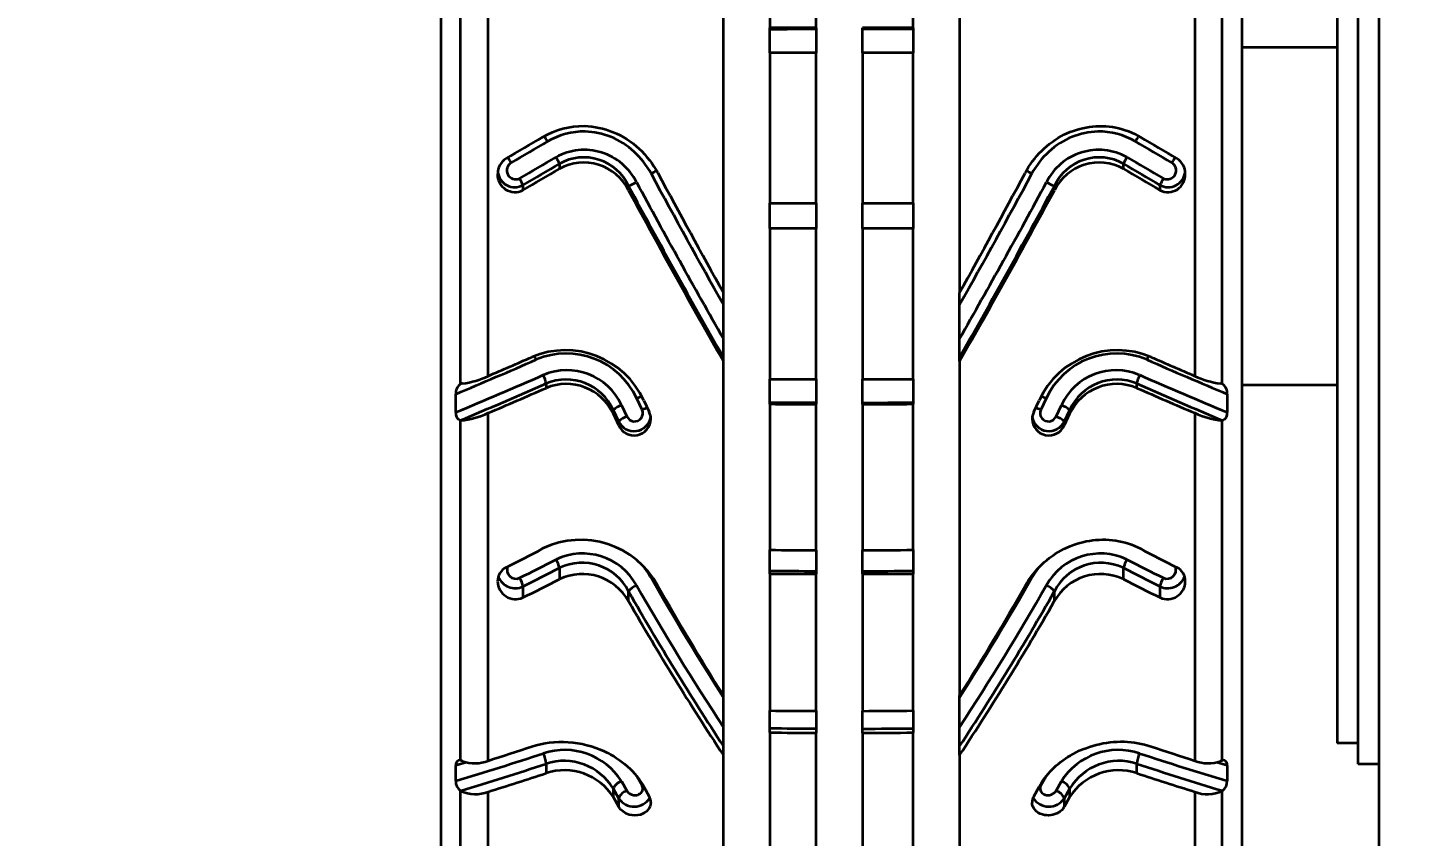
# Model space of a CAD drawing. Header units: millimetres. Extents: x 3171 to 3496, y 686 to 979.
# Drawn here: x 3204.25 to 3237.19, y 779.35 to 798.52 of the extents above; entities that cross this region are included whole.
import ezdxf

# ---------------------------------------------------------------- set-up
doc = ezdxf.new("R2010")
doc.units = ezdxf.units.MM
doc.header["$LTSCALE"] = 0.5
doc.layers.add('波浪线', color=3, linetype='Continuous', lineweight=18)
doc.layers.add('粗实线', color=7, linetype='Continuous', lineweight=35)
doc.styles.add('数字和字母', font='romans.shx')
doc.dimstyles.new('轮趣标注1比1', dxfattribs={"dimscale": 1.5, "dimtxt": 2.5, "dimasz": 2.5, "dimexe": 1.25, "dimexo": 0.5, "dimtad": 1, "dimdec": 1, "dimdsep": 46, "dimtxsty": '数字和字母', "dimcen": 2.5, "dimadec": 0, "dimazin": 2, "dimtfac": 1, "dimtmove": 0, "dimatfit": 3, "dimfxl": 1, "dimtolj": 1, "dimarcsym": 0})

# ---------------------------------------------------------------- blocks, each defined once
blk = doc.blocks.new('*D50')
at = {"layer": 'Defpoints', "color": 0}
for p in [(3246.29, 914.557), (3197.809, 770.557), (3241.29, 770.557)]:
    blk.add_point(p, dxfattribs=at)
at = {"layer": '波浪线', "color": 0, "lineweight": -2}
for p, q in [((3245.54, 914.557), (3195.934, 914.557)), ((3197.809, 910.807), (3197.809, 774.307)), ((3240.54, 770.557), (3195.934, 770.557))]:
    blk.add_line(p, q, dxfattribs=at)
at = {"layer": '波浪线', "color": 0}
for points in [[(3198.434, 910.807), (3197.184, 910.807), (3197.809, 914.557)], [(3197.184, 774.307), (3198.434, 774.307), (3197.809, 770.557)]]:
    blk.add_solid(points, dxfattribs=at)
at = {"layer": '波浪线', "color": 0, "insert": (3194.996, 842.557), "char_height": 3.75, "attachment_point": 5, "rotation": 90, "style": '数字和字母'}
blk.add_mtext('\\A1;144', dxfattribs=at)

msp = doc.modelspace()

# ---------------------------------------------------------------- linework, layer by layer
at = {"layer": '粗实线'}
for p, q in [((3236.29, 775.557), (3236.29, 904.557)), ((3233.04, 772.48), (3233.04, 815.63)), ((3214.04, 813.371), (3214.04, 772.48)), ((3235.79, 781.055), (3235.79, 807.055)), ((3235.29, 806.555), (3235.29, 781.555)), ((3221.84, 801.975), (3221.84, 798.515)), ((3222.94, 798.518), (3222.94, 801.981)), ((3225.24, 798.515), (3225.24, 801.975)), ((3220.74, 792.237), (3220.74, 800.551)), ((3226.34, 800.551), (3226.34, 792.237)), ((3215.164, 790.26), (3215.164, 799.173)), ((3231.916, 799.173), (3231.916, 790.26)), ((3214.511, 790.073), (3214.511, 798.831)), ((3221.84, 798.48), (3221.84, 798.515)), ((3222.94, 798.518), (3222.94, 798.483)), ((3224.04, 798.484), (3224.04, 798.518)), ((3225.24, 798.515), (3225.24, 798.482)), ((3232.569, 790.073), (3232.569, 798.832)), ((3221.84, 797.924), (3221.84, 798.48)), ((3222.94, 798.483), (3222.94, 797.927)), ((3224.04, 797.927), (3224.04, 798.484)), ((3225.24, 798.482), (3225.24, 797.924)), ((3221.84, 797.924), (3221.84, 794.356)), ((3222.94, 794.356), (3222.94, 797.927)), ((3224.04, 797.927), (3224.04, 794.356)), ((3225.24, 794.356), (3225.24, 797.924)), ((3233.04, 798.055), (3235.29, 798.055)), ((3216.854, 795.296), (3216.854, 795.172)), ((3230.226, 795.172), (3230.226, 795.296)), ((3215.988, 794.788), (3215.988, 794.667)), ((3218.494, 794.664), (3218.494, 794.77)), ((3228.586, 794.77), (3228.586, 794.664)), ((3231.092, 794.667), (3231.092, 794.788)), ((3221.84, 794.356), (3222.94, 794.356)), ((3221.84, 793.756), (3221.84, 794.356)), ((3222.94, 794.356), (3222.94, 793.756)), ((3224.04, 794.356), (3225.24, 794.356)), ((3224.04, 793.756), (3224.04, 794.356)), ((3225.24, 794.356), (3225.24, 793.756)), ((3222.94, 793.756), (3221.84, 793.756)), ((3221.84, 793.756), (3221.84, 790.187)), ((3222.94, 790.185), (3222.94, 793.756)), ((3225.24, 793.756), (3224.04, 793.756)), ((3224.04, 793.756), (3224.04, 790.184)), ((3225.24, 790.187), (3225.24, 793.756)), ((3220.74, 791.954), (3220.74, 792.237)), ((3220.74, 791.148), (3220.74, 791.954)), ((3226.34, 791.954), (3226.34, 792.237)), ((3226.34, 791.148), (3226.34, 791.954)), ((3220.74, 790.711), (3220.74, 791.148)), ((3226.34, 790.711), (3226.34, 791.148)), ((3220.74, 790.613), (3220.74, 790.711)), ((3220.74, 782.682), (3220.74, 790.613)), ((3226.34, 790.613), (3226.34, 790.711)), ((3226.34, 790.613), (3226.34, 782.682)), ((3216.536, 790.08), (3216.536, 789.975)), ((3221.84, 789.632), (3221.84, 790.187)), ((3222.94, 790.185), (3222.94, 789.629)), ((3224.04, 789.628), (3224.04, 790.184)), ((3225.24, 790.187), (3225.24, 789.63)), ((3230.543, 789.975), (3230.543, 790.08)), ((3233.04, 790.055), (3235.29, 790.055)), ((3214.394, 789.399), (3214.394, 789.832)), ((3218.814, 789.461), (3218.688, 789.73)), ((3218.856, 789.679), (3218.983, 789.408)), ((3221.84, 789.597), (3221.84, 789.632)), ((3222.94, 789.629), (3222.94, 789.594)), ((3224.04, 789.594), (3224.04, 789.628)), ((3225.24, 789.63), (3225.24, 789.597)), ((3228.097, 789.408), (3228.224, 789.679)), ((3228.392, 789.73), (3228.266, 789.461)), ((3232.686, 789.832), (3232.686, 789.399)), ((3215.164, 781.138), (3215.164, 789.384)), ((3218.258, 789.182), (3218.131, 789.453)), ((3218.131, 789.36), (3218.131, 789.453)), ((3218.258, 789.089), (3218.131, 789.36)), ((3218.326, 789.571), (3218.453, 789.303)), ((3221.84, 789.597), (3221.84, 786.136)), ((3222.94, 786.131), (3222.94, 789.594)), ((3224.04, 789.594), (3224.04, 786.131)), ((3225.24, 786.136), (3225.24, 789.597)), ((3228.627, 789.303), (3228.754, 789.571)), ((3228.949, 789.453), (3228.822, 789.182)), ((3228.949, 789.36), (3228.822, 789.089)), ((3228.949, 789.453), (3228.949, 789.36)), ((3231.916, 789.384), (3231.916, 781.138)), ((3214.511, 781.144), (3214.511, 789.208)), ((3218.258, 789.089), (3218.258, 789.182)), ((3228.822, 789.182), (3228.822, 789.089)), ((3232.569, 781.144), (3232.569, 789.208)), ((3221.84, 785.643), (3221.84, 786.136)), ((3222.94, 786.131), (3222.94, 785.636)), ((3224.04, 785.635), (3224.04, 786.131)), ((3225.24, 786.136), (3225.24, 785.639)), ((3216.854, 785.71), (3216.854, 785.443)), ((3230.226, 785.443), (3230.226, 785.71)), ((3219.052, 785.492), (3219.025, 785.48)), ((3221.84, 785.573), (3221.84, 785.643)), ((3221.84, 785.573), (3221.84, 782.326)), ((3222.94, 785.636), (3222.94, 785.567)), ((3222.94, 782.318), (3222.94, 785.567)), ((3224.04, 785.567), (3224.04, 785.635)), ((3224.04, 785.567), (3224.04, 782.317)), ((3225.24, 785.639), (3225.24, 785.573)), ((3225.24, 782.326), (3225.24, 785.573)), ((3228.055, 785.48), (3228.028, 785.492)), ((3215.988, 785.27), (3215.988, 785.007)), ((3218.494, 784.92), (3218.494, 785.15)), ((3228.586, 785.15), (3228.586, 784.92)), ((3231.092, 785.007), (3231.092, 785.27)), ((3220.74, 782.637), (3220.74, 782.682)), ((3220.74, 781.936), (3220.74, 782.637)), ((3226.34, 782.637), (3226.34, 782.682)), ((3226.34, 781.936), (3226.34, 782.637)), ((3221.84, 781.91), (3221.84, 782.326)), ((3222.94, 782.318), (3222.94, 781.899)), ((3224.04, 781.897), (3224.04, 782.317)), ((3225.24, 782.326), (3225.24, 781.904)), ((3220.74, 781.483), (3220.74, 781.936)), ((3221.84, 781.806), (3221.84, 781.91)), ((3221.84, 781.806), (3221.84, 778.872)), ((3222.94, 781.899), (3222.94, 781.798)), ((3222.94, 778.861), (3222.94, 781.798)), ((3224.04, 781.798), (3224.04, 781.897)), ((3224.04, 781.798), (3224.04, 778.861)), ((3225.24, 781.904), (3225.24, 781.806)), ((3225.24, 778.872), (3225.24, 781.806)), ((3226.34, 781.483), (3226.34, 781.936)), ((3220.74, 781.271), (3220.74, 781.483)), ((3226.34, 781.271), (3226.34, 781.483)), ((3235.79, 781.555), (3235.29, 781.555)), ((3214.641, 781.097), (3214.394, 781.022)), ((3216.536, 781.067), (3216.536, 780.841)), ((3220.74, 775.093), (3220.74, 781.271)), ((3226.34, 781.271), (3226.34, 775.093)), ((3230.543, 780.841), (3230.543, 781.067)), ((3232.686, 781.022), (3232.438, 781.097)), ((3236.29, 781.055), (3235.79, 781.055)), ((3214.394, 780.662), (3214.394, 781.022)), ((3218.814, 780.545), (3218.691, 780.766)), ((3228.389, 780.767), (3228.266, 780.545)), ((3232.686, 781.022), (3232.686, 780.662)), ((3214.511, 774.448), (3214.511, 780.422)), ((3215.164, 774.25), (3215.164, 780.403)), ((3218.131, 780.272), (3218.131, 780.473)), ((3218.258, 780.244), (3218.131, 780.473)), ((3218.326, 780.65), (3218.453, 780.423)), ((3218.838, 780.552), (3218.814, 780.545)), ((3218.856, 780.519), (3218.983, 780.289)), ((3228.097, 780.289), (3228.224, 780.519)), ((3228.266, 780.545), (3228.242, 780.552)), ((3228.627, 780.423), (3228.754, 780.65)), ((3228.949, 780.473), (3228.822, 780.244)), ((3228.949, 780.473), (3228.949, 780.272)), ((3231.916, 780.403), (3231.916, 774.25)), ((3232.569, 774.448), (3232.569, 780.423)), ((3218.258, 780.044), (3218.131, 780.272)), ((3218.258, 780.044), (3218.258, 780.244)), ((3228.949, 780.272), (3228.822, 780.044)), ((3228.822, 780.244), (3228.822, 780.044))]:
    msp.add_line(p, q, dxfattribs=at)
for centre, radius, start, end in [((3223.54, 356.42), 442.098, 90.07773, 90.22029), ((3223.54, 356.408), 442.11, 89.77971, 89.93523), ((3223.799, 357.611), 440.873, 90.11162, 90.25458), ((3223.799, 357.471), 441.013, 89.81284, 89.96874), ((3223.54, 355.83), 442.098, 90.07773, 90.22029), ((3223.54, 355.818), 442.11, 89.77971, 89.93523), ((3129.856, 942.178), 169.966, 300.29214, 300.63083), ((3212.961, 793.715), 4.182, 30.2789, 32.3272), ((3234.119, 793.715), 4.183, 147.673, 149.7211), ((3317.224, 942.178), 169.966, 239.36917, 239.70786), ((3131.326, 940.695), 168.091, 300.13267, 300.47368), ((3217.444, 794.243), 1.38, 26.4576, 119.1465), ((3229.636, 794.243), 1.38, 60.8535, 153.5424), ((3315.754, 940.695), 168.091, 239.52632, 239.86733), ((3215.806, 795.062), 0.417, 121.3823, 180.8963), ((3215.818, 795.137), 0.212, 120.9741, 295.2568), ((3213.351, 793.968), 2.717, 29.8015, 32.9024), ((3131.255, 941.347), 169.114, 300.03761, 300.37623), ((3130.635, 941.531), 169.761, 300.18465, 300.52338), ((3215.361, 794.59), 1.652, 25.2915, 31.3118), ((3217.429, 794.269), 1.176, 25.1888, 119.2395), ((3217.432, 794.138), 1.184, 26.3243, 119.1974), ((3229.651, 794.269), 1.176, 60.7605, 154.8112), ((3229.648, 794.139), 1.184, 60.7993, 153.6789), ((3231.719, 794.59), 1.652, 148.6882, 154.7085), ((3316.445, 941.531), 169.761, 239.47662, 239.81535), ((3315.825, 941.347), 169.114, 239.62377, 239.96239), ((3231.262, 795.137), 0.212, 244.7432, 59.0259), ((3233.729, 793.968), 2.717, 147.0976, 150.1985), ((3231.274, 795.062), 0.417, 359.1061, 58.6139), ((3215.8, 795.034), 0.413, 177.0146, 297.0643), ((3215.794, 795.144), 0.405, 185.8169, 298.6547), ((3214.923, 794.344), 1.154, 22.6127, 31.3695), ((3129.724, 943.443), 171.976, 300.10611, 300.4402), ((3218.049, 796.898), 2.079, 297.9892, 302.0491), ((3376.908, 880.155), 179.354, 208.32308, 209.45707), ((3380.372, 881.483), 182.885, 208.19479, 209.20829), ((3066.481, 881.607), 183.144, 330.79243, 331.80449), ((3070.172, 880.155), 179.354, 330.54293, 331.67692), ((3229.03, 796.898), 2.079, 237.9508, 242.0109), ((3317.355, 943.443), 171.976, 239.5598, 239.89389), ((3231.286, 795.144), 0.405, 241.3455, 354.2004), ((3231.279, 795.034), 0.413, 242.9324, 2.9911), ((3232.157, 794.344), 1.154, 148.6305, 157.3873), ((3218.073, 795.896), 1.203, 290.4792, 300.2967), ((3378.057, 880.436), 181.106, 208.23052, 209.69812), ((3379.958, 881.571), 183.368, 208.29116, 209.73836), ((3376.785, 880.249), 179.692, 208.37285, 209.72593), ((3070.294, 880.249), 179.692, 330.27407, 331.62715), ((3069.023, 880.436), 181.106, 330.30188, 331.76948), ((3067.122, 881.571), 183.368, 330.26164, 331.70884), ((3229.007, 795.896), 1.203, 239.7033, 249.5208), ((3142.427, 960.402), 185.131, 292.87581, 293.51814), ((3140.701, 962.906), 188.019, 293.33074, 293.67446), ((3216.996, 788.824), 2.048, 24.6947, 112.9125), ((3215.291, 790.194), 1.109, 24.2667, 29.2408), ((3217.017, 788.951), 1.843, 25.004, 112.8388), ((3230.084, 788.824), 2.048, 67.0867, 155.3061), ((3230.063, 788.951), 1.843, 67.1612, 154.996), ((3231.789, 790.194), 1.109, 150.7603, 155.7331), ((3304.653, 960.402), 185.131, 246.48186, 247.12419), ((3306.379, 962.906), 188.019, 246.32554, 246.66926), ((3142.913, 959.914), 184.891, 292.74378, 293.44325), ((3217.027, 788.962), 1.435, 25.1252, 112.812), ((3215.895, 789.986), 0.648, 8.3104, 27.4131), ((3230.053, 788.962), 1.435, 67.188, 154.8748), ((3231.185, 789.986), 0.648, 152.5869, 171.6896), ((3304.167, 959.914), 184.891, 246.55675, 247.25622), ((3214.647, 789.858), 0.254, 122.4884, 185.9079), ((3142.197, 960.463), 185.894, 292.89181, 293.57193), ((3214.565, 789.941), 0.142, 93.4251, 112.1388), ((3214.288, 792.131), 2.066, 277.4646, 295.0914), ((3141.604, 962.087), 187.716, 293.07074, 293.52685), ((3217.01, 788.943), 1.232, 24.4368, 112.6092), ((3217.015, 788.841), 1.231, 24.9333, 112.8613), ((3223.54, 1232.417), 442.232, 269.77978, 269.92229), ((3223.54, 1232.429), 442.244, 270.06475, 270.22022), ((3230.07, 788.943), 1.232, 67.3908, 155.5632), ((3230.065, 788.841), 1.231, 67.1381, 155.0673), ((3304.883, 960.465), 185.897, 246.42807, 247.10722), ((3305.476, 962.087), 187.716, 246.47315, 246.92926), ((3232.792, 792.13), 2.065, 244.9022, 262.5418), ((3232.515, 789.941), 0.142, 67.8612, 86.5749), ((3232.433, 789.858), 0.254, 354.0923, 57.5115), ((3219.059, 788.916), 0.895, 106.2737, 114.5435), ((3223.799, 1230.625), 440.997, 269.7455, 269.88841), ((3223.799, 1230.762), 441.134, 270.03124, 270.1871), ((3228.021, 788.916), 0.895, 65.4557, 73.7298), ((3214.552, 789.363), 0.161, 167.0546, 253.5694), ((3214.36, 791.068), 1.866, 274.6434, 295.5177), ((3218.506, 789.056), 0.546, 109.2787, 133.4217), ((3218.619, 788.818), 0.512, 108.9554, 134.8083), ((3218.621, 789.355), 0.402, 205.534, 350.6593), ((3218.633, 789.381), 0.197, 203.5292, 23.6889), ((3219.152, 788.723), 0.812, 105.3602, 114.6238), ((3218.626, 789.24), 0.395, 0.066, 25.1549), ((3223.54, 1231.826), 442.232, 269.77978, 269.92229), ((3223.54, 1231.838), 442.244, 270.06475, 270.22022), ((3228.455, 789.24), 0.395, 154.8585, 179.9172), ((3228.459, 789.355), 0.402, 189.3371, 334.4661), ((3227.927, 788.723), 0.812, 65.3762, 74.6398), ((3228.446, 789.381), 0.197, 156.3111, 336.4708), ((3228.461, 788.818), 0.512, 45.1917, 71.0446), ((3228.574, 789.056), 0.546, 46.5783, 70.7213), ((3232.72, 791.069), 1.867, 244.4863, 265.3526), ((3232.528, 789.363), 0.161, 286.4264, 12.9496), ((3218.622, 789.252), 0.399, 204.0606, 358.3999), ((3228.458, 789.252), 0.399, 181.6007, 335.939), ((3217.358, 784.296), 2.079, 28.3945, 115.7615), ((3183.393, 849.472), 71.418, 296.79494, 297.57601), ((3217.402, 784.59), 1.461, 29.0076, 115.5219), ((3223.54, 1010.647), 224.517, 269.56621, 269.84693), ((3223.54, 1010.652), 224.522, 270.12755, 270.43378), ((3229.678, 784.59), 1.461, 64.4781, 150.9924), ((3263.687, 849.472), 71.418, 242.42399, 243.20506), ((3215.755, 785.396), 0.367, 117.0484, 180.568), ((3215.821, 785.664), 0.211, 158.4642, 294.497), ((3184.403, 848.942), 70.858, 296.3996, 297.18203), ((3184.215, 848.869), 71.094, 296.54592, 297.32881), ((3216.248, 785.576), 0.621, 12.5187, 32.4663), ((3217.389, 784.597), 1.235, 26.5873, 115.6559), ((3217.341, 784.517), 1.94, 29.763, 37.813), ((3229.739, 784.517), 1.94, 142.1699, 150.2368), ((3229.691, 784.597), 1.235, 64.3441, 153.4127), ((3230.832, 785.576), 0.621, 147.5337, 167.4813), ((3262.865, 848.869), 71.094, 242.67119, 243.45408), ((3262.677, 848.942), 70.858, 242.81797, 243.6004), ((3231.259, 785.664), 0.211, 245.503, 21.5358), ((3231.325, 785.396), 0.367, 359.437, 62.9477), ((3215.814, 785.396), 0.426, 180.4076, 294.095), ((3215.803, 785.659), 0.43, 201.8372, 295.5419), ((3215.412, 785.16), 0.587, 10.8535, 32.2409), ((3184.085, 849.378), 71.843, 296.36359, 297.13704), ((3217.395, 784.309), 1.256, 29.0784, 115.512), ((3277.867, 819.034), 67.736, 209.69349, 212.50233), ((3223.799, 1009.527), 223.893, 269.49869, 269.7802), ((3223.54, 1010.083), 224.517, 269.56621, 269.84693), ((3223.799, 1009.591), 223.956, 270.06155, 270.36855), ((3223.54, 1010.088), 224.522, 270.12755, 270.43378), ((3169.213, 819.034), 67.736, 327.49767, 330.30651), ((3229.684, 784.309), 1.256, 64.4849, 150.9247), ((3262.995, 849.378), 71.843, 242.86296, 243.63641), ((3231.277, 785.659), 0.43, 244.459, 338.1517), ((3231.668, 785.16), 0.587, 147.7591, 169.1465), ((3231.266, 785.396), 0.426, 245.9014, 359.6005), ((3218.829, 784.922), 0.406, 111.664, 145.816), ((3276.41, 818.108), 66.637, 209.64251, 213.34069), ((3276.456, 818.384), 66.579, 209.79736, 213.19202), ((3279.589, 819.579), 69.459, 209.58628, 212.08659), ((3170.624, 818.384), 66.579, 326.80798, 330.20264), ((3167.406, 819.629), 69.558, 327.91519, 330.41194), ((3170.67, 818.108), 66.637, 326.65931, 330.35749), ((3228.251, 784.922), 0.406, 34.184, 68.336), ((3276.692, 818.235), 67.06, 209.78815, 213.44976), ((3170.387, 818.235), 67.06, 326.55025, 330.21185), ((3223.54, 935.898), 153.581, 269.36584, 269.77622), ((3223.54, 935.901), 153.585, 270.18647, 270.63416), ((3223.799, 935.055), 153.158, 269.26713, 269.67866), ((3223.54, 935.378), 153.581, 269.36584, 269.77622), ((3223.799, 935.092), 153.195, 270.08998, 270.53879), ((3223.54, 935.382), 153.585, 270.18647, 270.63416), ((3191.367, 855.466), 78.044, 287.75325, 288.55241), ((3216.975, 779.794), 1.599, 32.3622, 108.4044), ((3230.104, 779.794), 1.599, 71.5956, 147.6378), ((3255.713, 855.466), 78.044, 251.44759, 252.24675), ((3214.509, 781.041), 0.116, 116.2492, 189.4645), ((3192.558, 854.046), 76.564, 286.57055, 288.19873), ((3214.483, 781.051), 0.097, 72.9421, 105.2185), ((3192.397, 853.994), 76.818, 286.7294, 288.31543), ((3214.43, 780.862), 0.293, 64.5141, 73.95), ((3214.845, 781.951), 0.873, 250.6922, 291.4283), ((3215.976, 781.047), 0.56, 2.0767, 28.1663), ((3216.959, 779.765), 1.369, 31.1253, 107.975), ((3230.121, 779.765), 1.369, 72.025, 148.8747), ((3231.103, 781.047), 0.56, 151.8337, 177.9233), ((3254.684, 853.995), 76.819, 251.68458, 253.26834), ((3254.521, 854.046), 76.564, 251.80127, 253.42945), ((3232.235, 781.95), 0.873, 248.5579, 289.3215), ((3232.65, 780.862), 0.293, 106.05, 115.4859), ((3232.597, 781.052), 0.0967, 74.769, 107.0897), ((3232.571, 781.041), 0.116, 350.5229, 63.797), ((3192.27, 854.605), 77.653, 287.147, 288.20987), ((3216.971, 779.538), 1.373, 32.312, 108.4363), ((3230.109, 779.538), 1.373, 71.5635, 147.6883), ((3254.81, 854.605), 77.653, 251.79013, 252.853), ((3214.684, 780.655), 0.29, 178.7185, 232.0875), ((3214.86, 781.159), 0.814, 244.6239, 291.9029), ((3218.395, 780.379), 0.28, 104.2332, 160.4104), ((3218.52, 780.154), 0.277, 104.1748, 161.1773), ((3228.559, 780.154), 0.277, 18.8227, 75.8252), ((3228.685, 780.379), 0.28, 19.5896, 75.7668), ((3232.22, 781.159), 0.815, 248.105, 295.3681), ((3232.396, 780.655), 0.29, 307.9131, 1.281), ((3218.624, 780.496), 0.444, 214.5325, 327.5399), ((3218.732, 780.147), 0.289, 0.4241, 29.5125), ((3228.348, 780.147), 0.289, 150.486, 179.5792), ((3228.456, 780.496), 0.444, 212.4595, 325.4675)]:
    msp.add_arc(centre, radius, start, end, dxfattribs=at)
for points, knots in [([(3227.894, 795.075), (3228.101, 795.462), (3228.737, 796.104), (3229.849, 796.267), (3230.446, 796.034), (3230.626, 795.928)], [0, 0, 0, 0, 0.412334, 0.804058, 1, 1, 1, 1]), ([(3216.454, 795.928), (3216.753, 796.105), (3217.335, 796.258), (3218.396, 796.031), (3218.956, 795.505), (3219.186, 795.075)], [0, 0, 0, 0, 0.322741, 0.541056, 1, 1, 1, 1]), ([(3219.025, 795.062), (3218.818, 795.447), (3218.315, 795.916), (3217.363, 796.118), (3216.841, 795.982), (3216.573, 795.824)], [0, 0, 0, 0, 0.45846, 0.676936, 1, 1, 1, 1]), ([(3230.507, 795.824), (3230.239, 795.982), (3229.717, 796.118), (3228.765, 795.916), (3228.262, 795.447), (3228.055, 795.062)], [0, 0, 0, 0, 0.323064, 0.54154, 1, 1, 1, 1]), ([(3227.894, 785.284), (3228.101, 785.65), (3228.737, 786.27), (3229.849, 786.461), (3230.446, 786.262), (3230.626, 786.168)], [0, 0, 0, 0, 0.412334, 0.804058, 1, 1, 1, 1]), ([(3216.198, 781.477), (3216.739, 781.659), (3217.89, 781.571), (3218.665, 780.868), (3218.856, 780.519)], [0, 0, 0, 0, 0.563647, 1, 1, 1, 1]), ([(3228.224, 780.519), (3228.385, 780.812), (3228.951, 781.382), (3230.024, 781.662), (3230.68, 781.545), (3230.881, 781.477)], [0, 0, 0, 0, 0.36437, 0.788622, 1, 1, 1, 1]), ([(3218.453, 780.423), (3218.481, 780.372), (3218.585, 780.308), (3218.801, 780.338), (3218.855, 780.472), (3218.814, 780.545)], [0, 0, 0, 0, 0.325744, 0.540545, 1, 1, 1, 1]), ([(3228.266, 780.545), (3228.225, 780.472), (3228.279, 780.338), (3228.495, 780.308), (3228.599, 780.372), (3228.627, 780.423)], [0, 0, 0, 0, 0.459455, 0.674256, 1, 1, 1, 1]), ([(3219.02, 780.149), (3219.02, 780.021), (3218.857, 779.834), (3218.475, 779.834), (3218.306, 779.958), (3218.258, 780.044)], [0.1393798, 0.1393798, 0.1393798, 0.1393798, 0.5130227, 0.7280446, 1, 1, 1, 1]), ([(3228.822, 780.044), (3228.792, 779.991), (3228.656, 779.853), (3228.251, 779.802), (3228.059, 780.021), (3228.059, 780.149)], [0, 0, 0, 0, 0.1689121, 0.4885021, 0.8606141, 0.8606141, 0.8606141, 0.8606141])]:
    msp.add_open_spline(points, degree=3, knots=knots, dxfattribs=at)

# ---------------------------------------------------------------- dimensions: what is measured, and where the dimension line sits
at = {"layer": '波浪线'}
dim = msp.add_linear_dim(base=(3197.809, 770.557), p1=(3246.29, 914.557), p2=(3241.29, 770.557), angle=90, dimstyle='轮趣标注1比1', dxfattribs=at)
dim.commit()
dim.dimension.update_dxf_attribs({"geometry": '*D50', "text_midpoint": (3194.996, 842.557)})

doc.saveas('drawing.dxf')
